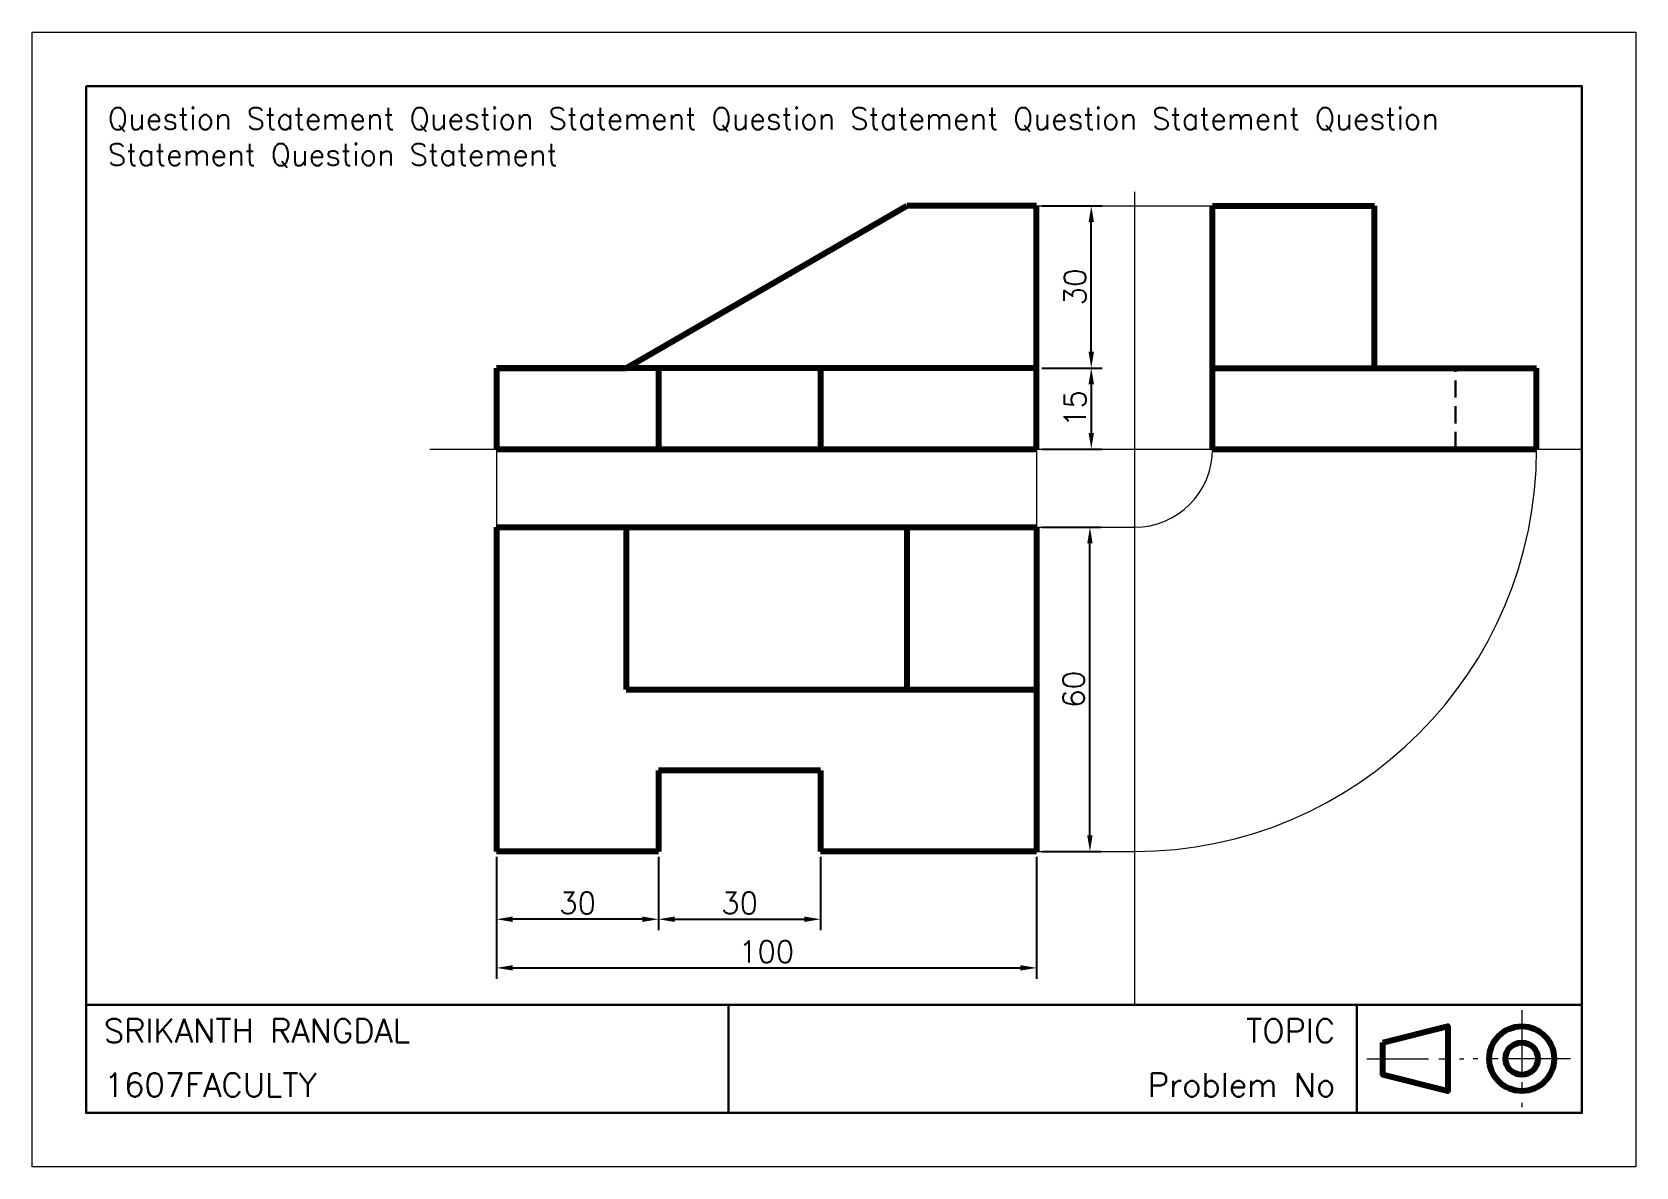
# Paper-space layout 'A4 Landscape' of a CAD drawing. Header units: millimetres. Extents: x 0 to 297, y 0 to 210.
# The model-space entities are those that its viewports show. They can reach past a viewport. Long polylines and large blocks are cut down to what shows.
import ezdxf
from ezdxf.enums import TextEntityAlignment as Align

# ---------------------------------------------------------------- set-up
doc = ezdxf.new("R2010")
doc.units = ezdxf.units.MM
doc.header["$PDMODE"] = 35
doc.header["$PDSIZE"] = 2
doc.linetypes.add('CENTER2', pattern=[28.575, 19.05, -3.175, 3.175, -3.175])
doc.linetypes.add('HIDDEN2', pattern=[4.7625, 3.175, -1.5875])
doc.layers.get('0').update_dxf_attribs({"lineweight": 15})
for name, color, linetype, lineweight in [('Annotations', 7, 'Continuous', 30), ('Axis', 7, 'CENTER2', 20), ('Hidden', 7, 'HIDDEN2', 30), ('Solid', 7, 'Continuous', 80)]:
    doc.layers.add(name, color=color, linetype=linetype, lineweight=lineweight)
doc.styles.get("Standard").update_dxf_attribs({"font": 'simplex8.shx'})
doc.dimstyles.new('ISO-25', dxfattribs={"dimtxt": 4, "dimasz": 3, "dimexe": 2, "dimexo": 1, "dimgap": 1, "dimtad": 1, "dimrnd": 0.05, "dimtxsty": 'Standard', "dimcen": 2.5, "dimadec": 0, "dimazin": 0, "dimtfac": 1, "dimtmove": 0, "dimatfit": 3, "dimfxl": 1, "dimarcsym": 0})

# ---------------------------------------------------------------- blocks, each defined once
blk = doc.blocks.new('*U101')
blk.add_lwpolyline([(0, 210), (297, 210), (297, 0), (0, 0)], close=True)
at = {"layer": 'Annotations'}
for p, q in [((128.96, 30), (10, 30)), ((245.33, 30), (128.96, 30)), ((128.96, 30), (128.96, 10))]:
    blk.add_line(p, q, dxfattribs=at)
for points in [[(10, 200), (287, 200), (287, 10), (10, 10)], [(245.33, 30), (287, 30), (287, 10), (245.33, 10)]]:
    blk.add_lwpolyline(points, close=True, dxfattribs=at)
at = {"layer": 'Axis', "ltscale": 0.6}
for p, q in [((275.85, 29.03), (275.85, 11.03)), ((247.15, 20.03), (265.15, 20.03)), ((284.85, 20.03), (266.85, 20.03))]:
    blk.add_line(p, q, dxfattribs=at)
at = {"layer": 'Solid'}
blk.add_lwpolyline([(250.15, 23.03), (262.15, 26.03), (262.15, 14.03), (250.15, 17.03)], close=True, dxfattribs=at)
for radius in [6, 3]:
    blk.add_circle((275.85, 20.03), radius, dxfattribs=at)
at = {"layer": 'Annotations'}
for tag, p in [('NAME', (13.3, 23)), ('ROLLNO:', (13.3, 13))]:
    blk.add_attdef(tag, p, '', height=4.38, dxfattribs=at)
for tag, p in [('TOPIC', (241.33, 23)), ('ASSIGNMENTNO:', (241.33, 13))]:
    blk.add_attdef(tag, text='', height=4.38, dxfattribs=at).set_placement(p, align=Align.RIGHT)
blk = doc.blocks.new('*D89')
at = {"layer": 'Annotations', "color": 0, "lineweight": -2, "transparency": 16777216}
for p, q in [((57.12, 477.11), (57.12, 454.57)), ((157.12, 477.11), (157.12, 454.57)), ((60.12, 456.57), (154.12, 456.57))]:
    blk.add_line(p, q, dxfattribs=at)
at = {"layer": 'Annotations', "color": 0, "transparency": 16777216}
for points in [[(60.12, 457.07), (60.12, 456.07), (57.12, 456.57)], [(154.12, 457.07), (154.12, 456.07), (157.12, 456.57)]]:
    blk.add_solid(points, dxfattribs=at)
at = {"layer": 'Defpoints', "color": 0, "transparency": 16777216}
for p in [(57.12, 478.11), (157.12, 478.11), (157.12, 456.57)]:
    blk.add_point(p, dxfattribs=at)
at = {"layer": 'Annotations', "color": 0, "transparency": 16777216, "insert": (107.12, 459.57), "char_height": 4, "attachment_point": 5}
blk.add_mtext('100', dxfattribs=at)
blk = doc.blocks.new('*D90')
at = {"layer": 'Annotations', "color": 0, "lineweight": -2, "transparency": 16777216}
for p, q in [((57.12, 477.11), (57.12, 463.57)), ((87.12, 477.11), (87.12, 463.57)), ((84.12, 465.57), (60.12, 465.57))]:
    blk.add_line(p, q, dxfattribs=at)
at = {"layer": 'Annotations', "color": 0, "transparency": 16777216}
for points in [[(60.12, 466.07), (60.12, 465.07), (57.12, 465.57)], [(84.12, 466.07), (84.12, 465.07), (87.12, 465.57)]]:
    blk.add_solid(points, dxfattribs=at)
at = {"layer": 'Defpoints', "color": 0, "transparency": 16777216}
for p in [(57.12, 478.11), (87.12, 478.11), (57.12, 465.57)]:
    blk.add_point(p, dxfattribs=at)
at = {"layer": 'Annotations', "color": 0, "transparency": 16777216, "insert": (72.12, 468.57), "char_height": 4, "attachment_point": 5}
blk.add_mtext('30', dxfattribs=at)
blk = doc.blocks.new('*D91')
at = {"layer": 'Annotations', "color": 0, "lineweight": -2, "transparency": 16777216}
for p, q in [((87.12, 477.11), (87.12, 463.57)), ((117.12, 477.11), (117.12, 463.57)), ((90.12, 465.57), (114.12, 465.57))]:
    blk.add_line(p, q, dxfattribs=at)
at = {"layer": 'Annotations', "color": 0, "transparency": 16777216}
for points in [[(90.12, 466.07), (90.12, 465.07), (87.12, 465.57)], [(114.12, 466.07), (114.12, 465.07), (117.12, 465.57)]]:
    blk.add_solid(points, dxfattribs=at)
at = {"layer": 'Defpoints', "color": 0, "transparency": 16777216}
for p in [(87.12, 478.11), (117.12, 478.11), (117.12, 465.57)]:
    blk.add_point(p, dxfattribs=at)
at = {"layer": 'Annotations', "color": 0, "transparency": 16777216, "insert": (102.12, 468.57), "char_height": 4, "attachment_point": 5}
blk.add_mtext('30', dxfattribs=at)
blk = doc.blocks.new('*D92')
at = {"layer": 'Annotations', "color": 0, "lineweight": -2, "transparency": 16777216}
for p, q in [((158.12, 567.58), (169.25, 567.58)), ((167.25, 564.58), (167.25, 555.58)), ((158.12, 552.58), (169.25, 552.58))]:
    blk.add_line(p, q, dxfattribs=at)
at = {"layer": 'Annotations', "color": 0, "transparency": 16777216}
for points in [[(166.75, 564.58), (167.75, 564.58), (167.25, 567.58)], [(166.75, 555.58), (167.75, 555.58), (167.25, 552.58)]]:
    blk.add_solid(points, dxfattribs=at)
at = {"layer": 'Defpoints', "color": 0, "transparency": 16777216}
for p in [(157.12, 567.58), (157.12, 552.58), (167.25, 552.58)]:
    blk.add_point(p, dxfattribs=at)
at = {"layer": 'Annotations', "color": 0, "transparency": 16777216, "insert": (164.25, 560.08), "char_height": 4, "attachment_point": 5, "rotation": 90}
blk.add_mtext('15', dxfattribs=at)
blk = doc.blocks.new('*D93')
at = {"layer": 'Annotations', "color": 0, "lineweight": -2, "transparency": 16777216}
for p, q in [((158.12, 597.58), (169.25, 597.58)), ((167.25, 570.58), (167.25, 594.58)), ((158.12, 567.58), (169.25, 567.58))]:
    blk.add_line(p, q, dxfattribs=at)
at = {"layer": 'Annotations', "color": 0, "transparency": 16777216}
for points in [[(166.75, 594.58), (167.75, 594.58), (167.25, 597.58)], [(166.75, 570.58), (167.75, 570.58), (167.25, 567.58)]]:
    blk.add_solid(points, dxfattribs=at)
at = {"layer": 'Defpoints', "color": 0, "transparency": 16777216}
for p in [(157.12, 597.58), (167.25, 597.58), (157.12, 567.58)]:
    blk.add_point(p, dxfattribs=at)
at = {"layer": 'Annotations', "color": 0, "transparency": 16777216, "insert": (164.25, 582.58), "char_height": 4, "attachment_point": 5, "rotation": 90}
blk.add_mtext('30', dxfattribs=at)
blk = doc.blocks.new('*D94')
at = {"layer": 'Annotations', "color": 0, "lineweight": -2, "transparency": 16777216}
for p, q in [((158.12, 538.11), (169, 538.11)), ((167, 481.11), (167, 535.11)), ((158.12, 478.11), (169, 478.11))]:
    blk.add_line(p, q, dxfattribs=at)
at = {"layer": 'Annotations', "color": 0, "transparency": 16777216}
for points in [[(166.5, 535.11), (167.5, 535.11), (167, 538.11)], [(166.5, 481.11), (167.5, 481.11), (167, 478.11)]]:
    blk.add_solid(points, dxfattribs=at)
at = {"layer": 'Defpoints', "color": 0, "transparency": 16777216}
for p in [(157.12, 538.11), (167, 538.11), (157.12, 478.11)]:
    blk.add_point(p, dxfattribs=at)
at = {"layer": 'Annotations', "color": 0, "transparency": 16777216, "insert": (164, 508.11), "char_height": 4, "attachment_point": 5, "rotation": 90}
blk.add_mtext('60', dxfattribs=at)

msp = doc.modelspace()

# ---------------------------------------------------------------- linework, layer by layer
for p, q in [((175.236, 600.175), (175.236, 448.397)), ((157.116, 597.579), (195.869, 597.579)), ((44.785, 552.579), (260.789, 552.579)), ((57.116, 552.579), (57.116, 538.11)), ((157.116, 552.579), (157.116, 538.11)), ((157.116, 538.11), (175.236, 538.11)), ((157.116, 478.11), (175.236, 478.11))]:
    msp.add_line(p, q)
for radius in [14.469, 74.469]:
    msp.add_arc((175.236, 552.579), radius, 270, 0)
at = {"layer": 'Hidden'}
msp.add_line((234.705, 552.579), (234.705, 567.579), dxfattribs=at)
at = {"layer": 'Solid'}
for p, q in [((81.116, 567.579), (133.116, 597.579)), ((157.116, 597.579), (133.116, 597.579)), ((157.116, 567.579), (157.116, 597.579)), ((189.705, 552.579), (189.705, 597.579)), ((189.705, 597.579), (219.705, 597.579)), ((219.705, 567.579), (219.705, 597.579)), ((157.116, 567.579), (57.116, 567.579)), ((57.116, 567.579), (57.116, 552.579)), ((57.116, 567.579), (81.116, 567.579)), ((87.116, 567.579), (87.116, 552.579)), ((117.116, 567.579), (117.116, 552.579)), ((157.116, 552.579), (157.116, 567.579)), ((189.705, 567.579), (249.705, 567.579)), ((249.705, 552.579), (249.705, 567.579)), ((57.116, 552.579), (157.116, 552.579)), ((189.705, 552.579), (249.705, 552.579)), ((57.116, 538.11), (157.116, 538.11)), ((57.116, 538.11), (57.116, 478.11)), ((81.116, 538.11), (81.116, 508.11)), ((133.116, 538.11), (133.116, 508.11)), ((157.116, 538.11), (157.116, 478.11)), ((81.116, 508.11), (157.116, 508.11)), ((117.116, 493.11), (87.116, 493.11)), ((87.116, 493.11), (87.116, 478.11)), ((117.116, 493.11), (117.116, 478.11)), ((87.116, 478.11), (57.116, 478.11)), ((157.116, 478.11), (117.116, 478.11))]:
    msp.add_line(p, q, dxfattribs=at)

# ---------------------------------------------------------------- dimensions: what is measured, and where the dimension line sits
at = {"layer": 'Annotations'}
for base, p1, p2, picture, middle in [((167.251, 597.579), (157.116, 567.579), (157.116, 597.579), '*D93', (164.251, 582.579)), ((167.251, 552.579), (157.116, 567.579), (157.116, 552.579), '*D92', (164.251, 560.079)), ((167.001, 538.11), (157.116, 478.11), (157.116, 538.11), '*D94', (164.001, 508.11))]:
    dim = msp.add_linear_dim(base=base, p1=p1, p2=p2, angle=90, dimstyle='ISO-25', override={"dimfxl": 1.25}, dxfattribs=at)
    dim.commit()
    dim.dimension.update_dxf_attribs({"geometry": picture, "text_midpoint": middle})
for base, p1, p2, picture, middle in [((157.116, 456.572), (57.116, 478.11), (157.116, 478.11), '*D89', (107.116, 459.572)), ((57.116, 465.572), (87.116, 478.11), (57.116, 478.11), '*D90', (72.116, 468.572)), ((117.116, 465.572), (87.116, 478.11), (117.116, 478.11), '*D91', (102.116, 468.572))]:
    dim = msp.add_linear_dim(base=base, p1=p1, p2=p2, dimstyle='ISO-25', override={"dimfxl": 1.25}, dxfattribs=at)
    dim.commit()
    dim.dimension.update_dxf_attribs({"geometry": picture, "text_midpoint": middle})

psp = doc.layouts.new('A4 Landscape')

# ---------------------------------------------------------------- block references
psp.add_blockref('*U101', (0, 0.02)).add_auto_attribs({'TOPIC': 'TOPIC', 'ASSIGNMENTNO:': 'Problem No', 'NAME': 'SRIKANTH RANGDAL', 'ROLLNO:': '1607FACULTY'})

# ---------------------------------------------------------------- texts
at = {"layer": 'Annotations', "insert": (14, 196.02), "char_height": 4, "width": 269.2427, "attachment_point": 1}
psp.add_mtext('Question Statement Question Statement Question Statement Question Statement Question Statement Question Statement', dxfattribs=at)

# ---------------------------------------------------------------- viewports
at = {"layer": 'Annotations'}
psp.add_viewport(center=(148.5, 115.02), size=(277, 170), view_center_point=(119.61, 534.738), view_height=170, dxfattribs=at)

doc.saveas('drawing.dxf')
